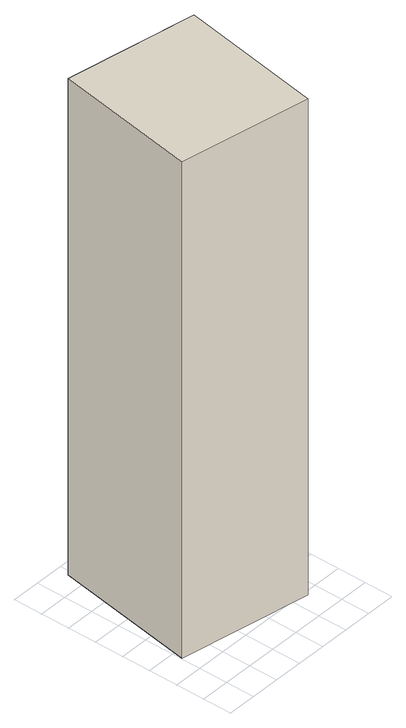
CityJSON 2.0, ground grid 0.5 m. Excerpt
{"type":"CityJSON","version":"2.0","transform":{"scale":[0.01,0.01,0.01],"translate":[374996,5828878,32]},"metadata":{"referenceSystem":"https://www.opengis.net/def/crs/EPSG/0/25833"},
"CityObjects":{
"building1":{"type":"Building","attributes":{"Gemeindeschluessel":"11000005","BezugspunktDach":"2200","function":"31001_9998","measuredHeight":8.86,"storeysAboveGround":1},"address":[{"country":"Germany","locality":"Berlin","thoroughfareNumber":"16","thoroughfareName":"Schönwalder Allee"}],"geometry":[{"type":"Solid","lod":"1","boundaries":[[[[0,1,2,3]],[[4,5,6,7]],[[4,7,3,2]],[[5,4,2,1]],[[6,5,1,0]],[[7,6,0,3]]]]}]}
},
"vertices":[
[227,43,895],[269,290,895],[43,330,895],[2,84,895],[43,330,9],[269,290,9],[227,43,9],[2,84,9]
]}
